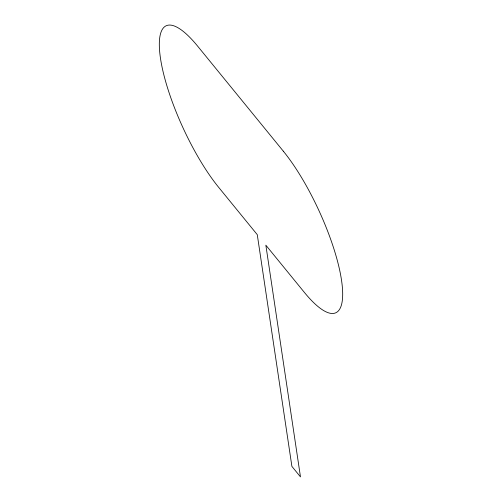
<?xml version="1.0" encoding="UTF-8"?>
<svg xmlns="http://www.w3.org/2000/svg" width="502" height="502" viewBox="0 0 502 502"><rect width="100%" height="100%" fill="white"/><g stroke="black" fill="none" stroke-linecap="round" stroke-linejoin="round"><path stroke-width="0.75" d="M283.323 151.184L197.562 46.059A100.149 27.453 65.2 0 0 160.477 58.301A100.149 27.453 65.2 0 0 218.677 187.353L257.269 234.66L291.9 466.389L300.478 476.9L265.847 245.177L304.438 292.484A100.149 27.453 65.2 0 0 341.523 280.241A100.149 27.453 65.2 0 0 283.323 151.184"/></g></svg>
